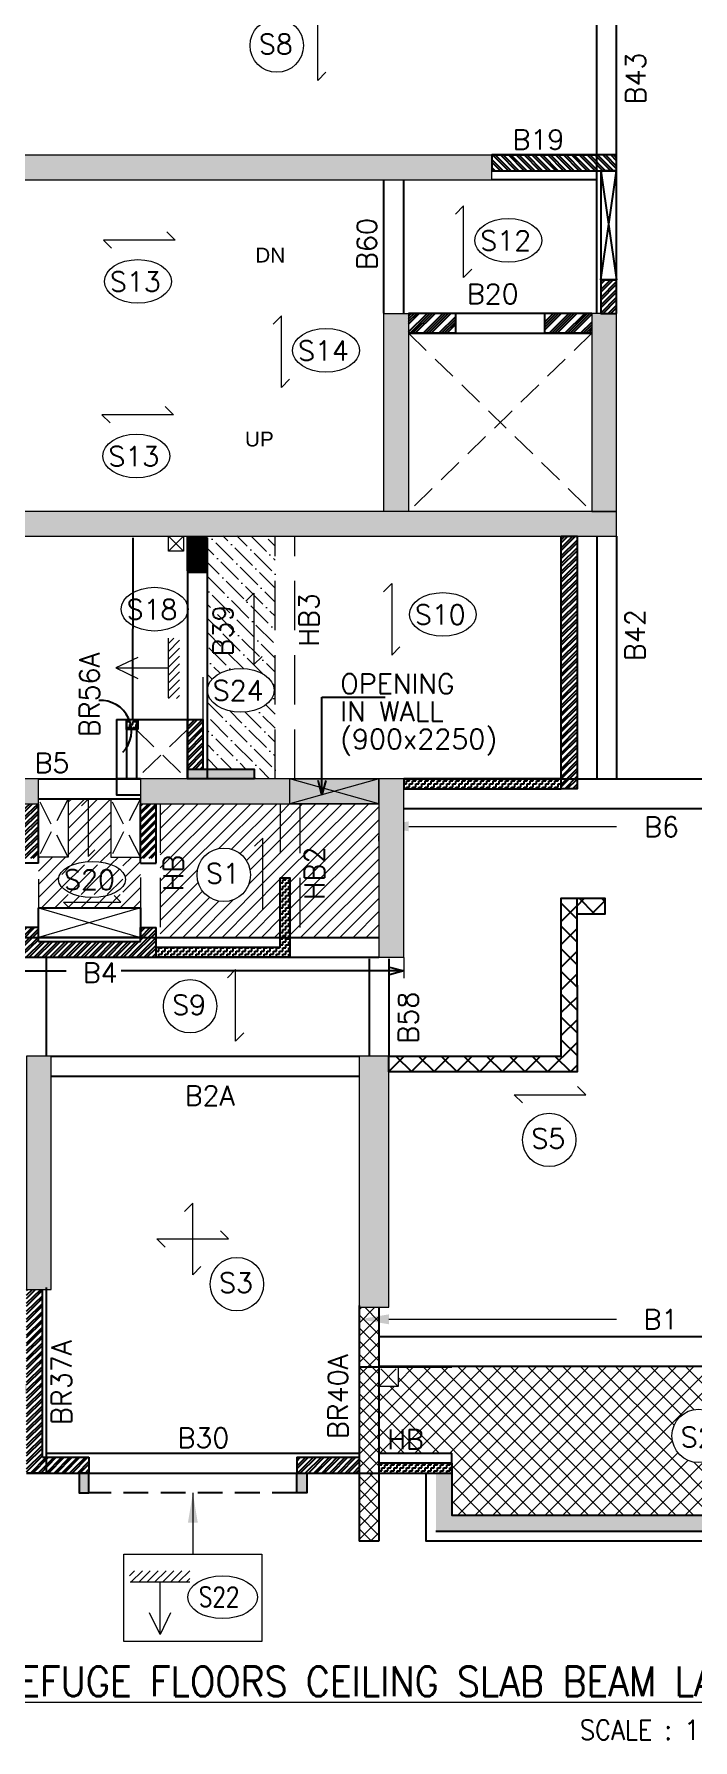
# Model space of a CAD drawing. Header units: millimetres. Extents: x 1181448 to 1317632, y -5734806 to -5633961.
# Drawn here: x 1199209 to 1205863, y -5666131 to -5648906 of the extents above; entities that cross this region are included whole.
import ezdxf

# ---------------------------------------------------------------- set-up
doc = ezdxf.new("R2010")
doc.units = ezdxf.units.MM
doc.header["$LTSCALE"] = 1000
doc.header["$MEASUREMENT"] = 0
for name, pattern in [('1', [0]), ('AUDIT_D_120904163729-0', [0]), ('HIDDEN', [0.375, 0.25, -0.125]), ('T 10_TYPICAL ELEVATION$0$AUDIT_D_120904163729-0', [0]), ('T8(T9 IS SIMILAR) - TYPICAL FLOOR ELEVATION$0$AUDIT_D_120904163729-0', [0]), ('T8(T9 IS SIMILAR) - TYPICAL FLOOR ELEVATION$0$HIDDEN', [0.375, 0.25, -0.125])]:
    doc.linetypes.add(name, pattern=pattern)
doc.layers.get('0').update_dxf_attribs({"linetype": 'AUDIT_D_120904163729-0'})
for name, color, linetype in [('100 MM THK. NON-STRUCTURAL WALL', 134, 'Continuous'), ('200 MM THK. BLOCK WORK.', 40, 'Continuous'), ('A_dim', 1, 'Continuous'), ('RSP comments', 30, 'Continuous'), ('S-BEAM', 20, 'Continuous'), ('SCPL-BEAMS NO.', 7, 'Continuous'), ('T 10_TYPICAL ELEVATION$0$A-WALL-FEATURES', 6, 'T 10_TYPICAL ELEVATION$0$AUDIT_D_120904163729-0'), ('T8(T9 IS SIMILAR) - TYPICAL FLOOR ELEVATION$0$A-WALL-FEATURES', 6, 'T8(T9 IS SIMILAR) - TYPICAL FLOOR ELEVATION$0$AUDIT_D_120904163729-0')]:
    doc.layers.add(name, color=color, linetype=linetype)
for name, color, linetype, lineweight in [('160 THK. STRUCT WALL', 7, 'Continuous', 15), ('200 THK. NON-STRUCT WALL -1', 6, 'Continuous', 15), ('S-C-SHADE', 40, 'Continuous', 9), ('S-CUTOUT', 8, 'Continuous', 15), ('S-DRGSHEET TEXT-1', 7, 'Continuous', 18), ('S-HATCH', 8, 'Continuous', 9), ('SCPL BEAM', 20, 'Continuous', 13), ('SCPL_ TEXT', 7, 'Continuous', 9), ('SCPL_DIM', 9, 'Continuous', 5), ('SCPL_SLAB MARK', 72, 'Continuous', 20)]:
    doc.layers.add(name, color=color, linetype=linetype, lineweight=lineweight)
for name, color, linetype, true_color in [('160MM THK.NON-STRUCTURAL WALLS', 7, 'Continuous', 0xea7b62), ('ARCH_11-07-18', 253, 'Continuous', 0x828282), ('WALL - 0.16 thk STRUCTURAL', 7, '1', 0x24ffc8)]:
    doc.layers.add(name, color=color, linetype=linetype, true_color=true_color)
doc.styles.add('arial', font='sanss___.ttf')
doc.styles.add('ROMANS', font='romans.shx', dxfattribs={"width": 0.85})
doc.styles.add('SCPL', font='romans.shx')
doc.styles.add('SCPL-2', font='romans.shx', dxfattribs={"width": 0.9})
doc.dimstyles.new('SCPL', dxfattribs={"dimscale": 0, "dimtxt": 300, "dimasz": 300, "dimexe": 100, "dimexo": 200, "dimgap": 150, "dimtad": 0, "dimdec": 0, "dimzin": 1, "dimdsep": 46, "dimtxsty": 'SCPL', "dimcen": 150, "dimclrd": 1, "dimclre": 2, "dimclrt": 5, "dimadec": 3, "dimazin": 0, "dimtfac": 1, "dimtdec": 0, "dimtofl": 0, "dimtmove": 2, "dimatfit": 3, "dimfxl": 0, "dimtolj": 1, "dimtzin": 0, "dimlwd": 15, "dimlwe": 13, "dimarcsym": 0})
doc.dimstyles.new('SCPL-DIM-150', dxfattribs={"dimscale": 100, "dimtxt": 2.25, "dimasz": 1.45, "dimexe": 1, "dimexo": 1, "dimgap": 1, "dimtad": 1, "dimdec": 0, "dimzin": 0, "dimdsep": 46, "dimtxsty": 'ROMANS', "dimblk": 'OPEN30', "dimcen": 0.09, "dimclrd": 256, "dimclre": 256, "dimclrt": 7, "dimadec": 0, "dimazin": 0, "dimtfac": 1, "dimtdec": 0, "dimtofl": 0, "dimtmove": 0, "dimatfit": 3, "dimldrblk": 'OPEN30', "dimfxl": 1, "dimtolj": 1, "dimtzin": 0, "dimarcsym": 0})
pattern_1 = [(0, (206682313.306, 159334334.518), (31.25, 31.25), [31.25, -31.25]), (90, (206682344.556, 159334334.518), (-31.25, 31.25), [31.25, -31.25])]
pattern_2 = [(45, (206682313.306, 159334334.52), (-39.774756442, 39.774756442), []), (45, (206682339.82, 159334334.52), (-39.774756442, 39.774756442), [])]
pattern_3 = [(45, (206682313.31, 159334334.52), (-66.291260736, 66.291260736), [])]

# ---------------------------------------------------------------- blocks, each defined once
blk = doc.blocks.new('A$C5F94338C')
at = {"layer": 'WALL - 0.16 thk STRUCTURAL', "true_color": 0x1f57ff}
h = blk.add_hatch(color=160, dxfattribs=at)
h.dxf.hatch_style = 1
h.paths.add_polyline_path([(12100, 11635), (12100, 11385), (19000, 11385), (19000, 11635)])
h = blk.add_hatch(color=160, dxfattribs=at)
h.dxf.hatch_style = 1
h.paths.add_polyline_path([(18160, 8035), (17910, 8035), (17910, 10035), (18159, 10035)])
h = blk.add_hatch(color=160, dxfattribs=at)
h.dxf.hatch_style = 1
h.paths.add_polyline_path([(20260, 10035), (20010, 10035), (20010, 8035), (20260, 8035)])
h = blk.add_hatch(color=160, dxfattribs=at)
h.dxf.hatch_style = 1
h.paths.add_polyline_path([(14074, 8035), (14074, 7785), (20260, 7785), (20260, 8035)])
h = blk.add_hatch(color=160, dxfattribs=at)
h.dxf.hatch_style = 1
h.paths.add_polyline_path([(14420, 5085), (14420, 5335), (11810, 5335), (11810, 5085)])
h = blk.add_hatch(color=160, dxfattribs=at)
h.dxf.hatch_style = 1
h.paths.add_polyline_path([(17860, 5085), (17860, 5335), (15450, 5335), (15450, 5085)])
h = blk.add_hatch(color=160, dxfattribs=at)
h.dxf.hatch_style = 1
h.paths.add_polyline_path([(18110, 5335), (17860, 5335), (17860, 3535), (18110, 3535)])
h = blk.add_hatch(color=160, dxfattribs=at)
h.dxf.hatch_style = 1
h.paths.add_polyline_path([(14550, 2535), (14300, 2535), (14300, 180), (14550, 180)])
at = {"layer": 'WALL - 0.16 thk STRUCTURAL'}
h = blk.add_hatch(color=256, dxfattribs=at)
h.dxf.hatch_style = 1
h.paths.add_polyline_path([(17960, 2535), (17660, 2535), (17660, 0), (17960, 0)])
at = {"layer": '160 THK. STRUCT WALL'}
for points in [[(12100, 11635), (12100, 11385), (19000, 11385), (19000, 11635)], [(18160, 8035), (17910, 8035), (17910, 10035), (18159, 10035)], [(20260, 10035), (20010, 10035), (20010, 8035), (20260, 8035)], [(14074, 8035), (14074, 7785), (20260, 7785), (20260, 8035)], [(17860, 5085), (17860, 5335), (15450, 5335), (15450, 5085)], [(18110, 5335), (17860, 5335), (17860, 3535), (18110, 3535)], [(14550, 2535), (14300, 2535), (14300, 180), (14550, 180)], [(17960, 2535), (17660, 2535), (17660, 0), (17960, 0)]]:
    blk.add_lwpolyline(points, close=True, dxfattribs=at)
at = {"layer": '160 THK. STRUCT WALL', "elevation": 0}
blk.add_lwpolyline([(14420, 5085), (14420, 5335), (11810, 5335), (11810, 5085)], close=True, dxfattribs=at)
blk = doc.blocks.new('HS')
at = {"linetype": 'Continuous'}
for p, q in [((-9.28, 0), (9.28, 0)), ((-9.28, 0), (-7.16, -2.12)), ((9.28, 0), (7.16, 2.12))]:
    blk.add_line(p, q, dxfattribs=at)
blk = doc.blocks.new('One WAy')
at = {"xscale": -38.94666666665216, "yscale": 38.94666666665216, "zscale": 38.94666666665216, "rotation": 270}
blk.add_blockref('HS', (0, 0), dxfattribs=at)
blk = doc.blocks.new('A$C42226032')
at = {"layer": 'SCPL_SLAB MARK'}
h = blk.add_hatch(dxfattribs=at)
h.set_pattern_fill('ANSI31', color=256, scale=0.2, angle=90)
h.set_pattern_definition([(135, (-48.789575, -510.390865), (-0.0176776695, -0.0176776695), [])])
h.paths.add_polyline_path([(-0.1372, -0.2348), (-0.1372, -0.2863), (0.1337, -0.2863), (0.1337, -0.2348)])
for p, q in [((0, 0), (0, -0.2348)), ((0, 0), (-0.0473, -0.0981)), ((0.0473, -0.0981), (0, 0)), ((0.1337, -0.2348), (-0.1337, -0.2348))]:
    blk.add_line(p, q, dxfattribs=at)
blk = doc.blocks.new('*D124')
at = {"layer": 'T 10_TYPICAL ELEVATION$0$A-WALL-FEATURES', "color": 2, "lineweight": 13, "transparency": 16777216}
for p, q in [((-8625, -9119), (-8625, -9069)), ((-1465, -9119), (-1465, -9069))]:
    blk.add_line(p, q, dxfattribs=at)
at = {"layer": 'T 10_TYPICAL ELEVATION$0$A-WALL-FEATURES', "color": 1, "lineweight": 15, "transparency": 16777216}
for p, q in [((-8325, -8969), (-6225, -8969)), ((-1765, -8969), (-5325, -8969))]:
    blk.add_line(p, q, dxfattribs=at)
at = {"layer": 'T 10_TYPICAL ELEVATION$0$A-WALL-FEATURES', "color": 1, "transparency": 16777216}
for points in [[(-8325, -8919), (-8325, -9019), (-8625, -8969)], [(-1765, -8919), (-1765, -9019), (-1465, -8969)]]:
    blk.add_solid(points, dxfattribs=at)
at = {"layer": 'T 10_TYPICAL ELEVATION$0$A-WALL-FEATURES', "color": 5, "transparency": 16777216, "insert": (-5775, -8969), "char_height": 300, "attachment_point": 5, "style": 'SCPL'}
blk.add_mtext('\\A1;  ', dxfattribs=at)
blk = doc.blocks.new('*D130')
at = {"layer": 'T 10_TYPICAL ELEVATION$0$A-WALL-FEATURES', "color": 2, "lineweight": 13, "transparency": 16777216}
for p, q in [((-8825, -13797), (-8825, -13847)), ((-1265, -13797), (-1265, -13847))]:
    blk.add_line(p, q, dxfattribs=at)
at = {"layer": 'T 10_TYPICAL ELEVATION$0$A-WALL-FEATURES', "color": 1, "lineweight": 15, "transparency": 16777216}
for p, q in [((-8525, -13947), (-6225, -13947)), ((-1565, -13947), (-5325, -13947))]:
    blk.add_line(p, q, dxfattribs=at)
at = {"layer": 'T 10_TYPICAL ELEVATION$0$A-WALL-FEATURES', "color": 1, "transparency": 16777216}
for points in [[(-8525, -13897), (-8525, -13997), (-8825, -13947)], [(-1565, -13897), (-1565, -13997), (-1265, -13947)]]:
    blk.add_solid(points, dxfattribs=at)
at = {"layer": 'T 10_TYPICAL ELEVATION$0$A-WALL-FEATURES', "color": 5, "transparency": 16777216, "insert": (-5775, -13947), "char_height": 300, "attachment_point": 5, "style": 'SCPL'}
blk.add_mtext('\\A1;  ', dxfattribs=at)
blk = doc.blocks.new('_Open30')
at = {"color": 0, "linetype": 'ByBlock', "lineweight": -2}
for p, q in [((-1, 0.27), (0, 0)), ((0, 0), (-1, -0.27)), ((0, 0), (-1, 0))]:
    blk.add_line(p, q, dxfattribs=at)
blk = doc.blocks.new('A$C9d47b38f')
at = {"layer": '100 MM THK. NON-STRUCTURAL WALL', "linetype": 'ByBlock'}
h = blk.add_hatch(dxfattribs=at)
h.set_pattern_fill('ZIGZAG', color=5, scale=250)
h.set_pattern_definition([(0, (-1211317.337, 5713184.575), (31.25, 31.25), [31.25, -31.25]), (90, (-1211286.087, 5713184.575), (-31.25, 31.25), [31.25, -31.25])])
h.paths.add_polyline_path([(-24984.6, -6798.9), (-24984.6, -6498.9), (-24884.6, -6498.9), (-24884.6, -6698.9), (-24334.6, -6698.9), (-24334.6, -6338.9), (-24234.6, -6338.9), (-24234.6, -6798.9)])
h.paths.add_polyline_path([(-21084.6, -6798.9), (-21084.6, -6498.9), (-21184.6, -6498.9), (-21184.6, -6698.9), (-21734.6, -6698.9), (-21734.6, -6338.9), (-21834.6, -6338.9), (-21834.6, -6798.9)])
h.paths.add_polyline_path([(-20459.7, -4748.9), (-20459.7, -4548.9), (-20559.7, -4548.9), (-20559.7, -4748.9)])
h.paths.add_polyline_path([(-17959.7, -4548.9), (-17959.7, -4748.9), (-18059.7, -4748.9), (-18059.7, -4548.9)])
h.paths.add_polyline_path([(-14684.5, 3245.8), (-14684.5, 3445.8), (-14784.5, 3445.8), (-14784.5, 3245.8)])
h.paths.add_polyline_path([(-17185.3, 3445.8), (-17185.3, 3245.8), (-17285.3, 3245.8), (-17285.3, 3445.8)])
h.paths.add_polyline_path([(-15574.7, 11294.9), (-15104.5, 11294.9), (-15104.5, 10834.9), (-15204.5, 10834.9), (-15204.5, 11194.9), (-15574.7, 11194.9)])
h.paths.add_polyline_path([(-13004.5, 10834.9), (-13004.5, 11294.9), (-12184.7, 11294.9), (-12184.7, 11194.9), (-12904.5, 11194.9), (-12904.5, 10834.9)])
h.paths.add_polyline_path([(-11654.8, 12094.3), (-11654.8, 12294.3), (-11554.8, 12294.3), (-11554.8, 12094.3)])
h.paths.add_polyline_path([(-9454.7, 12294.3), (-9454.7, 12094.3), (-9354.7, 12094.3), (-9354.7, 12294.3)])
h.paths.add_polyline_path([(-635.5, 12294.3), (-635.5, 12094.3), (-735.5, 12094.3), (-735.5, 12294.3)])
h.paths.add_polyline_path([(1564.7, 12094.3), (1564.7, 12294.3), (1464.7, 12294.3), (1464.7, 12094.3)])
h.paths.add_polyline_path([(2914.5, 10834.9), (2914.5, 11294.9), (2094.9, 11294.9), (2094.9, 11194.9), (2814.5, 11194.9), (2814.5, 10834.9)])
h.paths.add_polyline_path([(5484.6, 11294.9), (5014.5, 11294.9), (5014.5, 10834.9), (5114.5, 10834.9), (5114.5, 11194.9), (5484.6, 11194.9)])
h.paths.add_polyline_path([(4594.4, 3245.8), (4594.4, 3445.8), (4694.4, 3445.8), (4694.4, 3245.8)])
h.paths.add_polyline_path([(7095.2, 3445.8), (7095.2, 3245.8), (7195.2, 3245.8), (7195.2, 3445.8)])
h.paths.add_polyline_path([(10369.5, -4748.9), (10369.5, -4548.9), (10469.5, -4548.9), (10469.5, -4748.9)])
h.paths.add_polyline_path([(7869.5, -4548.9), (7869.5, -4748.9), (7969.5, -4748.9), (7969.5, -4548.9)])
h.paths.add_polyline_path([(10994.5, -6798.9), (10994.5, -6498.9), (11094.5, -6498.9), (11094.5, -6698.9), (11644.4, -6698.9), (11644.4, -6338.9), (11744.4, -6338.9), (11744.4, -6798.9)])
h.paths.add_polyline_path([(14894.4, -6798.9), (14894.4, -6498.9), (14794.4, -6498.9), (14794.4, -6698.9), (14244.4, -6698.9), (14244.4, -6338.9), (14144.4, -6338.9), (14144.4, -6798.9)])
h.paths.add_polyline_path([(5684.6, -14400.1), (5584.6, -14400.1), (5584.6, -14600.1), (5039.5, -14600.1), (5039.5, -14240.1), (4939.5, -14240.1), (4939.5, -14700.1), (5684.6, -14700.1)])
h.paths.add_polyline_path([(2839.5, -14240.1), (2739.5, -14240.1), (2739.5, -14600.1), (2094.9, -14600.1), (2094.9, -14700.1), (2839.5, -14700.1)])
h.paths.add_polyline_path([(-635.5, -15699.5), (-635.5, -15499.5), (-735.5, -15499.5), (-735.5, -15699.5)])
h.paths.add_polyline_path([(1564.7, -15499.5), (1564.7, -15699.5), (1464.7, -15699.5), (1464.7, -15499.5)])
h.paths.add_polyline_path([(-9454.7, -15699.5), (-9454.7, -15499.5), (-9354.7, -15499.5), (-9354.7, -15699.5)])
h.paths.add_polyline_path([(-11654.8, -15499.5), (-11654.8, -15699.5), (-11554.8, -15699.5), (-11554.8, -15499.5)])
h.paths.add_polyline_path([(-12929.6, -14240.1), (-12829.6, -14240.1), (-12829.6, -14600.1), (-12185.1, -14600.1), (-12185.1, -14700.1), (-12929.6, -14700.1)])
h.paths.add_polyline_path([(-15774.7, -14400.1), (-15674.7, -14400.1), (-15674.7, -14600.1), (-15129.6, -14600.1), (-15129.6, -14240.1), (-15029.6, -14240.1), (-15029.6, -14700.1), (-15774.7, -14700.1)])
h = blk.add_hatch(dxfattribs=at)
h.set_pattern_fill('ZIGZAG', color=5, scale=250)
h.set_pattern_definition([(0, (-1156824.56, 5713184.22), (31.25, 31.25), [31.25, -31.25]), (90, (-1156793.31, 5713184.22), (-31.25, 31.25), [31.25, -31.25])])
h.paths.add_polyline_path([(-11060.1, -7990.4), (-11175.2, -7990.4), (-11175.2, -7889.6), (-11060.1, -7889.6)])
h = blk.add_hatch(dxfattribs=at)
h.set_pattern_fill('ZIGZAG', color=5, scale=250)
h.set_pattern_definition(pattern_1)
h.paths.add_polyline_path([(-8375.1, -8590.4), (-6784.5, -8590.4), (-6784.5, -8490.4), (-8375.1, -8490.4)])
h = blk.add_hatch(dxfattribs=at)
h.set_pattern_fill('ZIGZAG', color=5, scale=250)
h.set_pattern_definition(pattern_1)
h.paths.add_polyline_path([(-9624.7, -9489.9), (-9524.7, -9489.9), (-9524.7, -10289.6), (-10874.7, -10290.4), (-10875.1, -10189.6), (-9624.7, -10189.6)])
h = blk.add_hatch(dxfattribs=at)
h.set_pattern_fill('ZIGZAG', color=5, scale=250)
h.set_pattern_definition(pattern_1)
h.paths.add_polyline_path([(-8624.7, -15400.4), (-8624.7, -15499.6), (-7890.2, -15499.6), (-7890.2, -15498.7), (-7890.2, -15400.4)])
at = {"layer": '160MM THK.NON-STRUCTURAL WALLS', "linetype": 'ByBlock'}
h = blk.add_hatch(dxfattribs=at)
h.set_pattern_fill('ANSI32', color=5, scale=150, angle=90)
h.set_pattern_definition([(135, (-5722859.18, -1207281.637), (-39.77475644, -39.77475644), []), (135, (-5722859.18, -1207255.12), (-39.77475644, -39.77475644), [])])
h.paths.add_polyline_path([(-6225.2, -2189.5), (-7485.2, -2189.5), (-7485.2, -2349.5), (-6225.2, -2349.5)])
h = blk.add_hatch(dxfattribs=at)
h.set_pattern_fill('ANSI32', color=5, scale=150)
h.set_pattern_definition([(45, (-1211317.34, 5713184.575), (-39.77475644, 39.77475644), []), (45, (-1211290.82, 5713184.575), (-39.77475644, 39.77475644), [])])
h.paths.add_polyline_path([(-6225.2, -3790.3), (-6225.2, -3449.5), (-6385.2, -3449.5), (-6385.2, -3790.3)])
h = blk.add_hatch(dxfattribs=at)
h.set_pattern_fill('ANSI32', color=5, scale=150)
h.set_pattern_definition(pattern_2)
h.paths.add_polyline_path([(-6784.5, -6040.3), (-6624.5, -6040.3), (-6624.5, -8590), (-6784.5, -8590)])
h = blk.add_hatch(dxfattribs=at)
h.set_pattern_fill('ANSI32', color=5, scale=150)
h.set_pattern_definition([(45, (-1156824.56, 5713184.22), (-39.77475644, 39.77475644), []), (45, (-1156798.04, 5713184.22), (-39.77475644, 39.77475644), [])])
h.paths.add_polyline_path([(-10400.1, -8390.4), (-10559.9, -8390.4), (-10559.9, -7889.6), (-10400.1, -7889.6)])
h = blk.add_hatch(dxfattribs=at)
h.set_pattern_fill('ANSI32', color=5, scale=150)
h.set_pattern_definition(pattern_2)
h.paths.add_polyline_path([(-12065.4, -8752.7), (-12065.3, -8740.1), (-12224.6, -8740.1), (-12224.6, -9068.6), (-12065.4, -9068.6)])
h.paths.add_polyline_path([(-12065.4, -9068.6), (-12224.6, -9068.6), (-12224.6, -9289.6), (-12065.4, -9289.6)])
h = blk.add_hatch(dxfattribs=at)
h.set_pattern_fill('ANSI32', color=5, scale=150)
h.set_pattern_definition(pattern_2)
h.paths.add_polyline_path([(-10875.1, -8740.5), (-11034.7, -8740.5), (-11034.7, -9289.6), (-10875.1, -9289.6)])
at = {"layer": '160MM THK.NON-STRUCTURAL WALLS'}
h = blk.add_hatch(dxfattribs=at)
h.set_pattern_fill('ANSI37', color=5, scale=1300)
h.set_pattern_definition([(45, (206682313.3, 159334334.52), (-114.90485194, 114.90485194), []), (135, (206682313.3, 159334334.52), (-114.90485194, -114.90485194), [])])
h.paths.add_polyline_path([(-6624.4, -9695), (-6345.2, -9695), (-6345.2, -9855), (-6624.4, -9855)])
edge = h.paths.add_edge_path()
edge.add_line((-8524.7, -11289.6), (-6784.4, -11289.6))
edge.add_line((-6784.4, -11289.6), (-6784.4, -9695))
edge.add_line((-6784.4, -9695), (-6625, -9695))
edge.add_line((-6625, -9695), (-6624.4, -11449.6))
edge.add_line((-6624.4, -11449.6), (-8525.3, -11449.6))
edge.add_line((-8525.3, -11449.6), (-8525.3, -11290.3))
at = {"layer": '160MM THK.NON-STRUCTURAL WALLS', "linetype": 'ByBlock'}
h = blk.add_hatch(dxfattribs=at)
h.set_pattern_fill('ANSI32', color=5, scale=150)
h.set_pattern_definition(pattern_2)
h.paths.add_polyline_path([(-12065.3, -9990.4), (-12224.6, -9990.4), (-12224.6, -10090.4), (-12065.3, -10090.4)])
h.paths.add_polyline_path([(-10875.1, -10090.3), (-11034.7, -10090.3), (-11034.7, -10130.4), (-12065.1, -10130.4), (-12065.1, -10090.4), (-12065.3, -10090.4), (-12065.3, -10090.4), (-12065.3, -10090.4), (-12224.6, -10090.4), (-12224.6, -10289.6), (-12224.3, -10289.6), (-10875.1, -10289.6)])
h.paths.add_polyline_path([(-10875.1, -9990.4), (-11034.7, -9990.4), (-11034.7, -10090.3), (-10875.1, -10090.3)])
h = blk.add_hatch(dxfattribs=at)
h.set_pattern_fill('ANSI32', color=5, scale=150)
h.set_pattern_definition(pattern_2)
h.paths.add_polyline_path([(-12025.1, -13645.3), (-12184.4, -13645.3), (-12184.4, -14240.4), (-12185.1, -14240.4), (-12185.1, -14389.1), (-12184.7, -14389.1), (-12184.7, -15499.4), (-11985.1, -15499.4), (-11985.1, -15499.4), (-11985.1, -15340.4), (-12025.1, -15340.4)])
h.paths.add_polyline_path([(-11554.7, -15340.4), (-11985.1, -15340.4), (-11985.1, -15499.4), (-11654.8, -15499.4), (-11654.8, -15498.7), (-11554.7, -15498.7)])
h = blk.add_hatch(dxfattribs=at)
h.set_pattern_fill('ANSI32', color=5, scale=150)
h.set_pattern_definition(pattern_2)
h.paths.add_polyline_path([(-9454.3, -15340.4), (-9454.3, -15498.7), (-9354.7, -15498.7), (-9354.7, -15499.5), (-8825.2, -15499.5), (-8825.2, -15498.7), (-8825.1, -15340.4)])
at = {"layer": '200 MM THK. BLOCK WORK.', "linetype": 'ByBlock'}
h = blk.add_hatch(dxfattribs=at)
h.set_pattern_fill('ANSI34', color=5, scale=150)
h.set_pattern_definition([(45, (-1211317.34, 5713184.58), (-79.5495129, 79.5495129), []), (45, (-1211290.82, 5713184.58), (-79.5495129, 79.5495129), []), (45, (-1211264.3, 5713184.58), (-79.5495129, 79.5495129), []), (45, (-1211237.79, 5713184.58), (-79.5495129, 79.5495129), [])])
h.paths.add_polyline_path([(-3865.1, -439.5), (-3665.1, -439.5), (-3665.1, 61.6), (-3865.1, 61.6)])
h.paths.add_polyline_path([(-3865.1, 961.6), (-3665.1, 961.6), (-3665.1, 1460.6), (-3865.1, 1460.6)])
h.paths.add_polyline_path([(-11024.9, 185), (-10399.9, 185), (-10399.9, 385), (-11024.9, 385)])
h.paths.add_polyline_path([(-9499.9, 185), (-8000, 185), (-8000, 385), (-9499.9, 385)])
h.paths.add_polyline_path([(-7100, 185), (-6475, 185), (-6475, 385), (-7100, 385)])
h.paths.add_polyline_path([(-6950.1, -3989.5), (-6475.1, -3989.5), (-6475.2, -3789.5), (-6950.2, -3789.5)])
h.paths.add_polyline_path([(-8325.2, -3989.5), (-7850.2, -3989.5), (-7850.2, -3789.5), (-8325.2, -3789.5)])
at = {"layer": '200 THK. NON-STRUCT WALL -1', "linetype": 'ByBlock'}
h = blk.add_hatch(dxfattribs=at)
h.set_pattern_fill('ANSI37', color=5, scale=750)
h.set_pattern_definition([(45, (-1211317.44, 5713184.36), (-66.2912607, 66.2912607), []), (135, (-1211317.44, 5713184.36), (-66.2912607, -66.2912607), [])])
h.paths.add_polyline_path([(-24685.1, 3885.9), (-24885.1, 3885.9), (-24885.1, 5030.4), (-24685.1, 5030.4)])
h.paths.add_polyline_path([(-21285.1, 5030.6), (-21084.7, 5030.6), (-21084.7, 3270.9), (-21285.1, 3270.9)])
h.paths.add_polyline_path([(-8525.1, 12778.8), (-8725.1, 12778.8), (-8725.1, 12094.3), (-8525.1, 12094.3)])
h.paths.add_polyline_path([(-1365.2, 12778.8), (-1565.2, 12778.8), (-1565.2, 12092.5), (-1365.2, 12092.5)])
h.paths.add_polyline_path([(11194.7, 5030.6), (10994.4, 5030.6), (10994.4, 3270.9), (11194.7, 3270.9)])
h.paths.add_polyline_path([(14594.8, 3885.9), (14794.8, 3885.9), (14794.7, 5030.4), (14594.7, 5030.4)])
h.paths.add_polyline_path([(-1465.1, -16184.6), (-1265.1, -16184.6), (-1265.1, -15499.7), (-1465.1, -15499.7)])
h.paths.add_polyline_path([(-8625.3, -16184.6), (-8825.3, -16184.6), (-8825.3, -15499.7), (-8625.3, -15499.7)])
h = blk.add_hatch(dxfattribs=at)
h.set_pattern_fill('ANSI37', color=5, scale=750)
h.set_pattern_definition([(45, (-27235.27, -16184.57), (-66.29126, 66.29126), []), (135, (-27235.27, -16184.57), (-66.29126, -66.29126), [])])
h.paths.add_polyline_path([(-15575.1, -14400.6), (-15775.1, -14400.6), (-15775.1, -13335.3), (-15575.1, -13335.3)])
h.paths.add_polyline_path([(-15575.1, -10290), (-14925.3, -10290), (-14925.3, -10090), (-15575.1, -10090)])
h.paths.add_polyline_path([(-8825.1, -15500), (-8625.1, -15500), (-8625.1, -13825.3), (-8825.1, -13825.3)])
at = {"layer": 'S-C-SHADE'}
h = blk.add_hatch(color=5, dxfattribs=at)
h.dxf.hatch_style = 1
h.paths.add_polyline_path([(-2040.1, -16085.4), (-8050.1, -16085.4), (-8050, -15500.4), (-7890, -15500.4), (-7890.1, -15925.4), (-2200.1, -15925.4), (-2200, -15500.3), (-2040, -15500.4), (-2040, -15522.1), (-2040, -15522.1), (-2040, -15499.7), (-2040, -15499.6), (-2040, -15521.4), (-2050, -15511), (-2040, -15522.1), (-2040, -15499.7), (-2040, -15499.7), (-2040, -15522.1), (-2040, -15522.1)])
at = {"layer": 'S-HATCH'}
h = blk.add_hatch(dxfattribs=at)
h.set_pattern_fill('ANSI36', color=5, scale=800, angle=270)
h.set_pattern_definition([(315, (206682313.31, 159334334.52), (194.454364826, -53.03300859), [250, -50, 0, -50])])
h.paths.add_polyline_path([(-9674.6, -6040.1), (-10399.7, -6040.1), (-10399.7, -6053.4), (-10360, -6053.4), (-10360.1, -8390.1), (-9885.1, -8390.1), (-9885.1, -8489.5), (-9674.7, -8489.5)])
edge = h.paths.add_edge_path(flags=16)
edge.add_ellipse((-10020.9, -7594.9), major_axis=(-337.6, 0), ratio=0.653464, start_angle=0, end_angle=360)
h.paths.add_polyline_path([(-10325.9, -7747.7), (-9702.1, -7747.7), (-9702.1, -7447.7), (-10325.9, -7447.7)], flags=24)
h.paths.add_polyline_path([(-10051.4, -7264.6), (-10051.4, -6659.8), (-10351.4, -6659.8), (-10351.4, -7264.6)], flags=24)
h = blk.add_hatch(dxfattribs=at)
h.set_pattern_fill('ANSI31', color=5, scale=750)
h.set_pattern_definition(pattern_3)
h.paths.add_polyline_path([(-11035.3, -9281.1), (-11035.7, -9280.4), (-11334.2, -9280.4), (-11334.7, -9281.4), (-11334.7, -8690.4), (-11334.7, -8690.3), (-11765.1, -8690.4), (-11765.7, -8691.5), (-11765.7, -9280.4), (-11765.7, -9280.4), (-12065.1, -9280.4), (-12065.1, -9280.4), (-12065.1, -9340.4), (-12065.3, -9892.8), (-12065.1, -9790.4), (-11035.3, -9790.4)])
edge = h.paths.add_edge_path(flags=16)
edge.add_ellipse((-11523.2, -9505.1), major_axis=(-337.6, 0), ratio=0.540494, start_angle=0, end_angle=360)
h.paths.add_polyline_path([(-11828.2, -9657.9), (-11213.9, -9657.9), (-11213.9, -9357.9), (-11828.2, -9357.9)], flags=16)
h = blk.add_hatch(dxfattribs=at)
h.set_pattern_fill('ANSI31', color=5, scale=750)
h.set_pattern_definition(pattern_3)
h.paths.add_polyline_path([(-8625.5, -8740.6), (-9424.7, -8740.6), (-9424.7, -10090.3), (-8625.5, -10090.3)])
h.paths.add_polyline_path([(-9624.7, -8740.5), (-10835.3, -8740.5), (-10835.3, -10090.3), (-9624.7, -10090.3), (-9624.7, -9489.9)])
h.paths.add_polyline_path([(-9922.4, -9458.5, -1), (-10462.2, -9458.5, -1)], flags=16)
h.paths.add_polyline_path([(-9424.7, -8740.6), (-9525.3, -8740.6), (-9624.7, -8740.6), (-9624.7, -9489.9), (-9524.7, -9489.9), (-9524.7, -10090.3), (-9424.7, -10090.3)])
h.paths.add_polyline_path([(-9126.7, -9725), (-9126.7, -9091.6), (-9426.7, -9091.6), (-9426.7, -9725)], flags=9)
h.paths.add_polyline_path([(-10394.7, -9595.1), (-10028, -9595.1), (-10028, -9295.1), (-10394.7, -9295.1)], flags=8)
h.paths.add_polyline_path([(-10552.1, -9636.6), (-10552.1, -9193.8), (-10852.1, -9193.8), (-10852.1, -9636.6)], flags=9)
h = blk.add_hatch(dxfattribs=at)
h.set_pattern_fill('ANSI37', color=5, scale=1000)
h.set_pattern_definition([(45, (206682313.3, 159334334.52), (-88.38834765, 88.38834765), []), (135, (206682313.3, 159334334.52), (-88.38834765, -88.38834765), [])])
h.paths.add_polyline_path([(-1464.8, -14625.7), (-1465.1, -14625.4), (-1660.1, -14625.4), (-1660.1, -14425.4), (-8430, -14425.3), (-8430.1, -14425.4), (-8430.1, -14625.4), (-8625, -14625.4), (-8625, -15300), (-8050, -15299.9), (-8050, -15299.9), (-7890, -15299.9), (-7890.1, -15925.4), (-2200.1, -15925.4), (-2200, -15299.9), (-2040, -15300), (-2039.8, -15300), (-2039.8, -15299.9), (-1464.8, -15300)])
h.paths.add_polyline_path([(-5126, -15124.1, -1), (-5665.8, -15124.1, -1)], flags=16)
h.paths.add_polyline_path([(-5598.3, -15287.5), (-5174.5, -15287.5), (-5174.5, -14987.5), (-5598.3, -14987.5)], flags=8)
h.paths.add_polyline_path([(-2021.3, -15315.5), (-1578.4, -15315.5), (-1578.4, -15015.5), (-2021.3, -15015.5)], flags=25)
h.paths.add_polyline_path([(-8553.1, -15309.4), (-8110.2, -15309.4), (-8110.3, -15009.4), (-8553.1, -15009.4)], flags=25)
at = {"layer": 'WALL - 0.16 thk STRUCTURAL'}
h = blk.add_hatch(dxfattribs=at)
h.set_pattern_fill('ANSI31', color=5)
h.set_pattern_definition([(45, (48118.30945, -957039.63754), (-0.088388347648, 0.088388347648), [])])
h.paths.add_polyline_path([(-10360.2, -6053.4), (-10560.2, -6053.4), (-10560.2, -6403.9), (-10360.2, -6403.9)])
h = blk.add_hatch(color=5, dxfattribs=at)
h.dxf.hatch_style = 1
h.paths.add_polyline_path([(-10560.1, -8390.1), (-9885.1, -8390.1), (-9885.1, -8490), (-10560.1, -8490)])
at = {"layer": '100 MM THK. NON-STRUCTURAL WALL', "color": 5, "linetype": 'ByBlock'}
for p, q in [((-11275.2, -7889.6, 0.2), (-11175.2, -7889.6, 0.2)), ((-11275.2, -7889.6, 0.2), (-11275.2, -8490.4, 0.2)), ((-11175.2, -7889.6, 0.2), (-11175.2, -8490.4, 0.2)), ((-11035.1, -10290.4, 0.2), (-9975.4, -10290.4, 0.2)), ((-10875.1, -10190.4, 0.2), (-9975.4, -10190.4, 0.2)), ((-11935.1, -11290.4, 0.2), (-10975.1, -11290.4, 0.2)), ((-10875.1, -11290.4, 0.2), (-9725.1, -11290.4, 0.2))]:
    blk.add_line(p, q, dxfattribs=at)
at = {"layer": '100 MM THK. NON-STRUCTURAL WALL', "color": 5, "linetype": 'ByBlock', "elevation": 0.2}
for points in [[(-11060.1, -7990.4), (-11175.2, -7990.4), (-11175.2, -7889.6), (-11060.1, -7889.6)], [(-8375.1, -8590.4), (-6784.5, -8590.4), (-6784.5, -8490.4), (-8375.1, -8490.4)], [(-11654.8, -15499.5), (-11654.8, -15699.5), (-11554.8, -15699.5), (-11554.8, -15499.5)], [(-9454.7, -15699.5), (-9454.7, -15499.5), (-9354.7, -15499.5), (-9354.7, -15699.5)]]:
    blk.add_lwpolyline(points, close=True, dxfattribs=at)
at = {"layer": '100 MM THK. NON-STRUCTURAL WALL', "color": 5, "linetype": 'ByBlock'}
for points, elevation in [([(-9624.7, -9489.9), (-9524.7, -9489.9), (-9524.7, -10289.6), (-10874.7, -10290.4), (-10875.1, -10189.6), (-9624.7, -10189.6), (-9624.7, -9489.9)], 0.1), ([(-8625.1, -15500.4), (-7890.1, -15500.4), (-7890.1, -15400.4), (-8625.1, -15400.4)], 0.2)]:
    blk.add_lwpolyline(points, dxfattribs=dict(at, elevation=elevation))
at = {"layer": '160MM THK.NON-STRUCTURAL WALLS', "color": 5, "linetype": 'ByBlock'}
for p, q in [((-10560.1, -6389.6, 0.2), (-10560.1, -6040.4, 0.2)), ((-10400.1, -6389.6, 0.2), (-10400.1, -6040.4, 0.2)), ((-10560.1, -6389.6, 0.2), (-10400.1, -6389.6, 0.2)), ((-10560.1, -7889.6, 0.2), (-10400.1, -7889.6, 0.2)), ((-10560.1, -8390.4, 0.2), (-10560.1, -7889.6, 0.2)), ((-10400.1, -8390.4, 0.2), (-10400.1, -7889.6, 0.2)), ((-12065.1, -9340.4, 0.2), (-12065.1, -8740.4, 0.2)), ((-11035.1, -9340.4, 0.2), (-11035.1, -8740.3, 0.2)), ((-10875.1, -9340.4, 0.2), (-10875.1, -8740.3, 0.2)), ((-12065.1, -9340.4, 0.2), (-12225.1, -9340.4, 0.2)), ((-11035.1, -9340.4, 0.2), (-10875.1, -9340.4, 0.2)), ((-12065.1, -9990.4, 0.2), (-12225.1, -9990.4, 0.2)), ((-12065.1, -10130.4, 0.2), (-12065.1, -9990.4, 0.2)), ((-11035.1, -9990.4, 0.2), (-10875.1, -9990.4, 0.2)), ((-11035.1, -10130.4, 0.2), (-11035.1, -9990.4, 0.2)), ((-10875.1, -10290.4, 0.2), (-10875.1, -9990.4, 0.2)), ((-12065.1, -10130.4, 0.2), (-11035.1, -10130.4, 0.2)), ((-12225.1, -10290.4, 0.2), (-10875.1, -10290.4, 0.2)), ((-12025.1, -15340.4, 0.2), (-12025.1, -13645.3, 0.2)), ((-8825.1, -14425.4, 0.2), (-7890.1, -14425.4, 0.2)), ((-12185.1, -15500.4, 0.2), (-11554.7, -15500.4, 0.2)), ((-12025.1, -15340.4, 0.2), (-11554.7, -15340.4, 0.2)), ((-11554.7, -15340.4, 0.2), (-11554.7, -15500.4, 0.2)), ((-9454.7, -15340.4, 0.2), (-8825.1, -15340.4, 0.2)), ((-9454.7, -15340.4, 0.2), (-9454.7, -15500.4, 0.2)), ((-9454.7, -15500.4, 0.2), (-8625.1, -15500.4, 0.2))]:
    blk.add_line(p, q, dxfattribs=at)
for points, elevation in [([(-6225.2, -2189.5), (-7485.2, -2189.5), (-7485.2, -2349.5), (-6225.2, -2349.5)], 0.2), ([(-6225.2, -3790.3), (-6225.2, -3449.5), (-6385.2, -3449.5), (-6385.2, -3790.3)], 0.2), ([(-6784.5, -6040.3), (-6624.5, -6040.3), (-6624.5, -8590), (-6784.5, -8590)], 0.2), ([(-6624.4, -9695), (-6345.2, -9695), (-6345.2, -9855), (-6624.4, -9855)], 0.1)]:
    blk.add_lwpolyline(points, close=True, dxfattribs=dict(at, elevation=elevation))
for points, elevation in [([(-11035.1, -8490.4), (-11275.2, -8490.4), (-11275.2, -8650.2), (-11035.1, -8650.2)], 0.2), ([(-8524.7, -11289.6), (-6784.4, -11289.6), (-6784.4, -9695), (-6625, -9695), (-6624.4, -11449.6), (-8525.3, -11449.6), (-8525.3, -11290.3)], 0.1)]:
    blk.add_lwpolyline(points, dxfattribs=dict(at, elevation=elevation))
at = {"layer": '200 MM THK. BLOCK WORK.', "color": 5, "linetype": 'ByBlock'}
for p, q in [((-7850.2, -3789.5, 1), (-8325.2, -3789.5, 1)), ((-7850.1, -3989.5, 0.2), (-7850.2, -3789.5, 1)), ((-6475.2, -3789.5, 1), (-6950.2, -3789.5, 1)), ((-6950.1, -3989.5, 0.2), (-6950.2, -3789.5, 1)), ((-7850.1, -3989.5, 0.2), (-8325.2, -3989.5, 0.2)), ((-6475.1, -3989.5, 0.2), (-6950.1, -3989.5, 0.2))]:
    blk.add_line(p, q, dxfattribs=at)
at = {"layer": '200 THK. NON-STRUCT WALL -1', "color": 5, "linetype": 'ByBlock'}
blk.add_line((-8625.1, -15500.4, 0.2), (-8625.1, -14425.4, 0.2), dxfattribs=at)
at = {"layer": '200 THK. NON-STRUCT WALL -1', "color": 5, "linetype": 'ByBlock', "elevation": 0.2}
blk.add_lwpolyline([(-8625.2, -16184.4), (-8825.2, -16184.4), (-8825.2, -15499.5), (-8625.2, -15499.5)], close=True, dxfattribs=at)
at = {"layer": 'RSP comments', "color": 5}
for p, q in [((-6385.2, -2349.5, 0.2), (-6224.9, -3449.5, 0.3)), ((-6385.2, -3449.5, 0.2), (-6225.2, -2349.5, 0.2))]:
    blk.add_line(p, q, dxfattribs=at)
at = {"layer": 'RSP comments', "color": 5, "elevation": 0.2}
blk.add_lwpolyline([(-6225.2, -2349.5), (-6385.2, -2349.5), (-6385.2, -3449.5), (-6225.2, -3449.5)], close=True, dxfattribs=at)
at = {"layer": 'S-BEAM', "color": 5}
for p, q in [((-6425.4, -3788.3, 0.1), (-6425.4, 169.1, 0.2)), ((-6225.4, -3788.3, 0.2), (-6225.4, 169.1, 0.2)), ((-7485.1, -2188.6, 0.1), (-6424.3, -2188.6, 0.2)), ((-8575.4, -3788.4, 0.2), (-8575.4, -2439.7, 0.1)), ((-8375.4, -3788.3, 0.2), (-8375.4, -2439.7, 0.1)), ((-7485, -2438.6, 0.1), (-6424.3, -2438.6, 0.2)), ((-8325.4, -3788.3, 0.1), (-6475.4, -3788.3, 0.1)), ((-8326.5, -3988.3, 0.1), (-6475.4, -3988.3, 0.1)), ((-11110, -7889.6, 0.6), (-11109.3, -6056.1, 0.7)), ((-10560, -6055.9, 0.7), (-10560.1, -8490.3, 0)), ((-10360, -6055.9, 0.7), (-10360.1, -8490.3, 0)), ((-6425.4, -6040.3, 0.1), (-6425.4, -8490.4, 0.2)), ((-6225.4, -6040.3, 0.1), (-6225.4, -8490.4, 0.2)), ((-11275.2, -7889.6, 0.3), (-11275.2, -8492.4, 0.2)), ((-11275.2, -7889.6, 0.2), (-11075.2, -7889.6, 0.2)), ((-11075.2, -7889.6, 0.3), (-11075.2, -8490.4, 0.2)), ((-12065.2, -8490.4, 0.2), (-11035.4, -8490.3, 0.3)), ((-8375.7, -8490.4, 0.2), (-1714.7, -8490.4, 0.2)), ((-12065.2, -8690.4, 0.2), (-11035.4, -8690.3, 0.3)), ((-8375.7, -8790.4, 0.2), (-1714.7, -8790.4, 0.2)), ((-14675.1, -10090.4, 0.2), (-8625.5, -10090.3, 0.3)), ((-14675.3, -10290.4, 0.2), (-8625.7, -10290.3, 0.2)), ((-11986.8, -10290.4, 0.3), (-11986.8, -11286.9, 0.2)), ((-8725.3, -10305.4, 0.3), (-8725.3, -11290.3, 0.3)), ((-8525.3, -10305.5, 0.3), (-8525.3, -11290.3, 0.3)), ((-11936.7, -11290.4, 0.2), (-8825.2, -11290.4, -0.3)), ((-11936.7, -11490.4, 0.2), (-8825.4, -11490.3, 0.3)), ((-11985.1, -13627.3, 0.3), (-11985.1, -15499.4, 0.2)), ((-8825, -13807.1, 0.3), (-8825, -16186.8, -647)), ((-8625, -13824.9, 0.3), (-8625, -16186.8, -647)), ((-1464.8, -14125.4, 0.2), (-8625, -14125.3, 0.2)), ((-1464.8, -14425.4, 0.2), (-8625, -14425.3, 0.2)), ((-11985.1, -15299.4, 0.2), (-8825.2, -15299.5, 0.2)), ((-11985.1, -15499.4, 0.2), (-12185.1, -15499.4, 0.2)), ((-11985.1, -15499.4, 0.2), (-8825.2, -15499.5, 0.2)), ((-8050, -15499.9, -460), (-8050, -15500.4, -460)), ((-8625, -16186.8, -647), (-8825, -16186.8, -647))]:
    blk.add_line(p, q, dxfattribs=at)
at = {"layer": 'S-BEAM', "color": 5, "linetype": 'HIDDEN', "ltscale": 500}
for p, q in [((-8625, -15300, -460.2), (-7890, -15299.9, -460)), ((-7890, -15400.4, 0.2), (-7890, -15299.9, 0.2)), ((-8625, -15500, -460.2), (-8050, -15499.9, -460))]:
    blk.add_line(p, q, dxfattribs=at)
at = {"layer": 'S-BEAM', "color": 5, "elevation": 0.7}
blk.add_lwpolyline([(-12065.1, -9790.4), (-11035.2, -9790.4), (-11035.2, -10090.4), (-12065.1, -10090.4)], close=True, dxfattribs=at)
at = {"layer": 'S-BEAM', "color": 5}
for points, elevation in [([(-8050.1, -16085.4), (-2040.1, -16085.4), (-2039.8, -15500.1)], -460.1), ([(-7890, -15400.4), (-7890.1, -15925.4), (-2200.1, -15925.4), (-2200, -15400.4)], 0.2), ([(-7890.1, -15925.4), (-2200.1, -15925.4)], -460.1)]:
    blk.add_lwpolyline(points, dxfattribs=dict(at, elevation=elevation))
blk.add_arc((-11435.4, -8007.4, 0.7), 310, 316.32024, 93.75369, dxfattribs=at)
at = {"layer": 'S-CUTOUT', "color": 5, "linetype": 'HIDDEN', "ltscale": 500}
for p, q in [((-10600.2, -6040.1, 0.2), (-10750.7, -6191.8, 0.2)), ((-10750.2, -6039.7, 0.2), (-10600.1, -6191.8, 0.2))]:
    blk.add_line(p, q, dxfattribs=at)
at = {"layer": 'S-CUTOUT', "color": 5, "linetype": 'HIDDEN'}
for p, q in [((-11078.6, -7990.4, 0.2), (-10563.5, -8490.4, 0.2)), ((-10560.1, -7990.4, 0.2), (-11075.2, -8490.4, 0.2)), ((-8625.1, -14625.4, 0.2), (-8430.1, -14425.3, 0.2)), ((-8430.1, -14625.4, 0.2), (-8625.1, -14425.3, 0.2))]:
    blk.add_line(p, q, dxfattribs=at)
at = {"layer": 'S-CUTOUT', "color": 5, "ltscale": 500}
for p, q in [((-11035.2, -9790.3, -0.4), (-12065.3, -10090.4, -0.1)), ((-12064.9, -9790.4, 0.3), (-11035.2, -10090.4, 0.3))]:
    blk.add_line(p, q, dxfattribs=at)
at = {"layer": 'S-CUTOUT', "color": 5, "elevation": 0.2}
for points in [[(-10750.2, -6039.9), (-10600.2, -6039.9), (-10600.2, -6191.8), (-10750.2, -6191.8)], [(-11765.7, -9280.4), (-12065.1, -9280.4), (-12065.1, -8690.5), (-11765.7, -8690.5)], [(-11334.7, -9280.4), (-11035.4, -9280.4), (-11035.4, -8690.3), (-11334.7, -8690.3)], [(-8625.1, -14425.4), (-8430.1, -14425.4), (-8430.1, -14625.4), (-8625.1, -14625.4)]]:
    blk.add_lwpolyline(points, close=True, dxfattribs=at)
at = {"layer": 'S-HATCH', "color": 5, "linetype": 'HIDDEN'}
for p, q in [((-8326.5, -3988.3, 0.1), (-6475.4, -5787.9, 0.1)), ((-6473.8, -3988.3, 0.1), (-8324.9, -5787.9, 0.1)), ((-11765.2, -8690.5, 0.2), (-12065.6, -9281.4, 0.2)), ((-11765.1, -9281.6, 0.2), (-12065.1, -8690.5, 0.4)), ((-11035.4, -8690.3, 0.5), (-11334.7, -9281.4, 0.2)), ((-11035.2, -9281.4, 0.2), (-11334.7, -8690.4, 0.2))]:
    blk.add_line(p, q, dxfattribs=at)
at = {"layer": 'SCPL BEAM', "color": 5, "linetype": 'HIDDEN', "ltscale": 2}
for p, q in [((-9674.7, -8489.5, -0.4), (-9674.6, -6040.1, 0.2)), ((-9474.7, -8489.5, -0.4), (-9474.6, -6040.1, 0.2)), ((-12065.4, -8752.7, 0.3), (-12065.3, -10090.4, -0.1)), ((-11035.3, -8734.6, 0.2), (-11035.3, -10090.3, -0.2)), ((-10835.3, -8737.7, 0.2), (-10835.3, -10090.3, -0.2)), ((-9624.7, -8740.5, 0.3), (-9624.7, -10090.3, 0.3)), ((-9424.7, -8740.6, 0.3), (-9424.7, -10090.3, 0.3))]:
    blk.add_line(p, q, dxfattribs=at)
at = {"layer": 'SCPL_DIM', "color": 5}
for p, q in [((-10399.7, -8390.1, -0.3), (-10399.7, -7463.4, -0.3)), ((-8625.3, -8740.6, 0.1), (-9525.3, -8489.5, 0.1)), ((-8625.3, -8490.5, 0.1), (-9525.3, -8740.6, 0.1)), ((-8374.2, -10293.1, 0.2), (-8374.2, -10501.5, 0.2))]:
    blk.add_line(p, q, dxfattribs=at)
at = {"layer": 'SCPL_DIM', "color": 5, "elevation": 0.1}
blk.add_lwpolyline([(-9525.3, -8489.5), (-8625.3, -8489.5), (-8625.3, -8740.6), (-9525.3, -8740.6)], close=True, dxfattribs=at)
at = {"layer": 'SCPL_SLAB MARK', "color": 5, "elevation": 0.2}
blk.add_lwpolyline([(-11201.6, -16319.9), (-9808, -16319.9), (-9808, -17200.6), (-11201.6, -17200.6)], close=True, dxfattribs=at)
at = {"layer": 'SCPL_SLAB MARK', "color": 5}
for centre in [(-9657.7, -1084, 0.2), (-10192.3, -9458.5, 0.8), (-10533.2, -10785.9, 0.2), (-6905.6, -12135.4, 0.2), (-10059.9, -13592.2, 0.2), (-5395.9, -15124.1, 0.2)]:
    blk.add_circle(centre, 269.9, dxfattribs=at)
for centre, major_axis, ratio in [((-7318.5, -3051.8, 0.2), (-337.6, 0), 0.653464), ((-11059.6, -3466.1, 0.1), (-337.6, 0), 0.653464), ((-9160.1, -4162.7, 0.2), (-337.6, 0), 0.653464), ((-11075.4, -5229.5, 0.1), (-337.6, 0), 0.653464), ((-10891.5, -6775.9, 0.7), (-337.6, 0), 0.653464), ((-7979.5, -6828.9, 0.2), (-337.6, 0), 0.653464), ((-10020.9, -7594.9, 0.2), (-337.6, 0), 0.653464), ((-11523.2, -9505.1, 0.2), (-337.6, 0), 0.540494), ((-10204.2, -16754.1, -2.2), (-352.4, 0), 0.6128916)]:
    blk.add_ellipse(centre, major_axis=major_axis, ratio=ratio, start_param=-1.5707963, end_param=4.712389, dxfattribs=at)
at = {"layer": 'T 10_TYPICAL ELEVATION$0$A-WALL-FEATURES', "color": 5, "linetype": 'ByBlock', "elevation": 0.2}
blk.add_lwpolyline([(-8150.1, -15499.5), (-8150.1, -15499.5), (-8150.1, -16185), (-1940.1, -16185), (-1940.1, -15499.5), (-1940.1, -15499.5)], dxfattribs=at)
at = {"layer": 'T8(T9 IS SIMILAR) - TYPICAL FLOOR ELEVATION$0$A-WALL-FEATURES', "color": 5}
blk.add_line((-11075.2, -7889.6, 0.2), (-10560.1, -7889.6, 0.2), dxfattribs=at)
at = {"layer": 'T8(T9 IS SIMILAR) - TYPICAL FLOOR ELEVATION$0$A-WALL-FEATURES', "color": 5, "linetype": 'T8(T9 IS SIMILAR) - TYPICAL FLOOR ELEVATION$0$HIDDEN'}
blk.add_line((-9454.7, -15699.5, 0.2), (-11554.8, -15699.5, 0.2), dxfattribs=at)
at = {"layer": 'T8(T9 IS SIMILAR) - TYPICAL FLOOR ELEVATION$0$A-WALL-FEATURES', "color": 5, "linetype": 'ByBlock', "elevation": 0.2}
for points in [[(-11654.8, -15499.5), (-11654.8, -15699.5), (-11554.8, -15699.5), (-11554.8, -15499.5)], [(-9454.7, -15699.5), (-9454.7, -15499.5), (-9354.7, -15499.5), (-9354.7, -15699.5)]]:
    blk.add_lwpolyline(points, close=True, dxfattribs=at)
at = {"layer": 'WALL - 0.16 thk STRUCTURAL', "color": 5}
for points, elevation in [([(-10360.1, -6053.4), (-10560.1, -6053.4), (-10560.1, -6403.9), (-10360.1, -6403.9)], 0.7), ([(-10560.1, -8390.1), (-9885.1, -8390.1), (-9885.1, -8490), (-10560.1, -8490)], -0.3)]:
    blk.add_lwpolyline(points, close=True, dxfattribs=dict(at, elevation=elevation))
at = {"layer": '160 THK. STRUCT WALL', "color": 5}
blk.add_blockref('A$C5F94338C', (-26485.3, -13825.3, 0.2), dxfattribs=at)
at = {"layer": 'SCPL_SLAB MARK', "color": 5, "xscale": -1}
for p in [(-9243.1, -1074.3, 0.2), (-7769.6, -3064.4, 0.2), (-9611.2, -4175.3, 0.2), (-9799.7, -9448.9, 0.8), (-10074, -10776.3, 0.2), (-10506.1, -13135.9, 0.2)]:
    blk.add_blockref('One WAy', p, dxfattribs=at)
for p, rotation in [((-11046.3, -3049, 0.1), 90), ((-11062.1, -4812.4, 0.1), 90), ((-8495.5, -6878.8, 0.2), 180), ((-9888.9, -6974.6, 0.2), 180), ((-6897.2, -11679.1, 0.2), 270), ((-10506.1, -13135.9, 0.2), 270)]:
    blk.add_blockref('One WAy', p, dxfattribs=dict(at, rotation=rotation))
at = {"layer": 'SCPL_SLAB MARK', "color": 5}
for name, p, xscale, yscale, zscale, rotation in [('A$C42226032', (-11283.1, -7369.8, 1.9), 2251.770066891658, 2251.770066891658, 2251.770066891658, 89.99985681171556), ('One WAy', (-11562.3, -8984.8, 0.2), -0.8, 0.8, 0.8, 180), ('One WAy', (-11523.2, -9733.6, 0.2), -0.8, 0.8, 0.8, 270), ('A$C42226032', (-10836, -17131.3, -2.2), -2251.770066891658, 2251.770066891658, 2251.770066891658, 180.0012183231945)]:
    blk.add_blockref(name, p, dxfattribs=dict(at, xscale=xscale, yscale=yscale, zscale=zscale, rotation=rotation))
at = {"layer": 'ARCH_11-07-18', "color": 5, "ltscale": 10, "style": 'arial'}
for s, p in [('DN', (-9874.8, -3275.2, -0.1)), ('UP', (-9978.7, -5133, -0.6))]:
    blk.add_text(s, height=150, dxfattribs=at).set_placement(p)
at = {"layer": 'S-DRGSHEET TEXT-1', "color": 5, "style": 'SCPL-2', "width": 0.9}
blk.add_text('%%UREFUGE FLOORS CEILING SLAB BEAM LAYOUT (G.A.)', height=300, dxfattribs=at).set_placement((-12511.4, -17754.4, 0.2))
at = {"layer": 'SCPL-BEAMS NO.', "color": 5, "style": 'SCPL'}
for s, rotation, p in [('B43', 90, (-5932, -1678.1, -0.4)), ('B60', 90, (-8646.9, -3349.8, -0.5)), ('HB3', 90, (-9232.2, -7154, -0.1)), ('B39', 90, (-10101.4, -7252.7, 0.1)), ('B42', 90, (-5939, -7299, -0.6)), ('BR56A', 90, (-11449.4, -8067.4, 0.5)), ('HB', 90, (-10602.1, -9624.7, 0.2)), ('HB2', 90, (-9176.7, -9713.1, 0.4)), ('B58', 90, (-8229.4, -11161.3, -0.4)), ('BR37A', 90, (-11731.8, -15012.3, -0.4)), ('BR40A', 90, (-8939.8, -15155.1, 405)), ('HB', 0.00207, (-8541.2, -15259.4, 1.1))]:
    blk.add_text(s, height=200, rotation=rotation, dxfattribs=at).set_placement(p)
for s, p in [('B19', (-7275.5, -2134, -0.3)), ('B20', (-7736.6, -3692.7, -0.3)), ('OPENING ', (-9017, -7628.9, 0.3)), ('IN WALL', (-9017, -7906.7, 0.3)), ('(900x2250)', (-9017, -8187.8, 0.3)), ('B5', (-12103.6, -8428.7, 0.2)), ('B6', (-5946, -9074.3, 0.9)), ('B4', (-11616.4, -10547.4, 0.8)), ('B2A', (-10587.7, -11788, 0.6)), ('B1', (-5953.4, -14047.5, 0.2)), ('B30', (-10659.9, -15244, -0.9))]:
    blk.add_text(s, height=200, dxfattribs=at).set_placement(p)
at = {"layer": 'SCPL_ TEXT', "color": 5, "style": 'SCPL-2', "width": 0.9}
blk.add_text('SCALE : 1-100', height=200, dxfattribs=at).set_placement((-6597.1, -18193.8, 0.2))
at = {"layer": 'SCPL_SLAB MARK', "color": 5, "style": 'SCPL'}
for s, p in [('S8', (-9838.6, -1170.6, 0.2)), ('S12', (-7602.1, -3154.7, 0.2)), ('S13', (-11343.2, -3568.9, 0.1)), ('S14', (-9443.7, -4265.6, 0.2)), ('S13', (-11359, -5332.4, 0.1)), ('S18', (-11175.1, -6878.7, 0.7)), ('S10', (-8263.1, -6931.7, 0.2)), ('S24', (-10304.5, -7697.7, 0.2)), ('S20', (-11806.8, -9607.9, 0.2)), ('S1', (-10373.2, -9545.1, 0.8)), ('S9', (-10714.2, -10872.5, 0.2)), ('S5', (-7086.6, -12222, 0.2)), ('S3', (-10240.9, -13678.8, 0.2)), ('S2', (-5576.9, -15237.5, 0.2))]:
    blk.add_text(s, height=200, dxfattribs=at).set_placement(p)
at = {"layer": 'SCPL_SLAB MARK', "color": 5, "style": 'SCPL', "width": 0.8}
blk.add_text('S22', height=200, dxfattribs=at).set_placement((-10445.1, -16850.4, -2.2))
at = {"layer": 'T 10_TYPICAL ELEVATION$0$A-WALL-FEATURES', "color": 5}
for base, p1, p2, picture, middle, dimtype in [((-1465.2, -8969, 0.3), (-8625.3, -8918.9, 0.2), (-1465.2, -8919, 0.2), '*D124', (-5775.3, -8969, 0.3), 128), ((-1264.8, -13946.7, 0.3), (-8825, -13996.8, 0.2), (-1264.8, -13996.7, 0.2), '*D130', (-5775.3, -13946.7, 0.3), 160)]:
    dim = blk.add_linear_dim(base=base, p1=p1, p2=p2, text='  ', dimstyle='SCPL', override={"dimscale": 1}, dxfattribs=at)
    dim.commit()
    dim.dimension.update_dxf_attribs({"geometry": picture, "text_midpoint": middle, "dimtype": dimtype})
at = {"layer": 'S-BEAM', "color": 5}
blk.add_leader([(-10504.8, -15699.9, 0.2), (-10504.8, -16319.9, 0.2)], dimstyle='SCPL', override={"dimscale": 1}, dxfattribs=at)
at = {"layer": 'SCPL_DIM', "color": 5}
for points in [[(-9200.7, -8650.4, 0.1), (-9200.7, -7663.6, 0.1), (-8561.4, -7663.6, 0.1)], [(-14674.1, -10429.2, 0.2), (-11783.6, -10429.2, 0.2)], [(-8374.2, -10429.2, 0.2), (-11228.7, -10429.2, 0.2)]]:
    blk.add_leader(points, dimstyle='SCPL-DIM-150', override={"dimgap": 1, "dimtad": 0, "dimfxl": 150, "dimtfill": 1}, dxfattribs=at)

msp = doc.modelspace()

# ---------------------------------------------------------------- block references
at = {"layer": 'A_dim', "linetype": 'ByBlock'}
msp.add_blockref('A$C9d47b38f', (1211317, -5647937, 0), dxfattribs=at)

doc.saveas('drawing.dxf')
